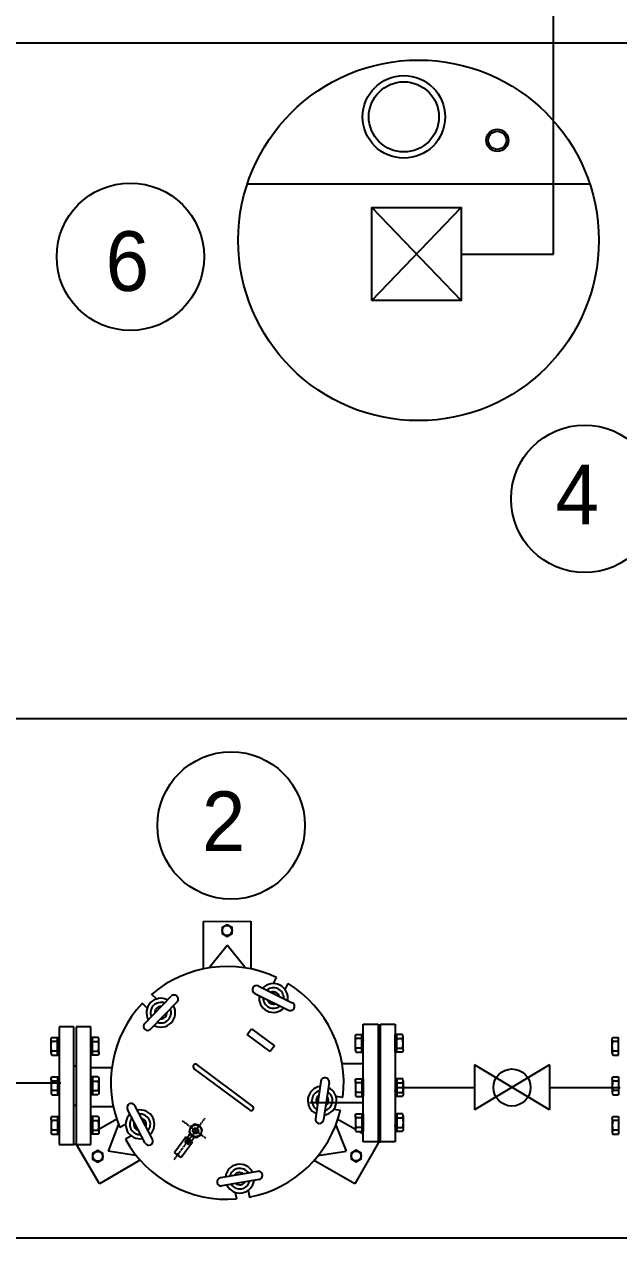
# Model space of a CAD drawing. Header units: millimetres. Extents: x 10903 to 284569, y 2319 to 62017.
# Drawn here: x 113594 to 114386, y 33196 to 34812 of the extents above; entities that cross this region are included whole.
import ezdxf

# ---------------------------------------------------------------- set-up
doc = ezdxf.new("R2010")
doc.units = ezdxf.units.MM
doc.linetypes.add('CENTER', pattern=[2, 1.25, -0.25, 0.25, -0.25])
for name, color, linetype in [('AREA', 2, 'Continuous'), ('CENTER', 8, 'CENTER'), ('GC', 2, 'Continuous'), ('UTIL-RO', 4, 'Continuous'), ('장비', 8, 'Continuous')]:
    doc.layers.add(name, color=color, linetype=linetype)
doc.layers.add('Library', color=210, linetype='Continuous', plot=False)
doc.styles.add('울릉도B', font='HYWULM.TTF')

# ---------------------------------------------------------------- blocks, each defined once
blk = doc.blocks.new('BA-8E')
for p, q in [((-6, 43), (-6, 42.5)), ((-6, 42.5), (-6, 15.5)), ((-6, 42.5), (-4.6, 42.5)), ((-5, 44), (5, 44)), ((-2, 42.5), (1.4, 42.5)), ((4.9, 42.5), (6, 42.5)), ((6, 43), (6, 42.5)), ((6, 42.5), (6, 15.5)), ((-3, 21.7), (-3, 17)), ((-2.7, 22), (2.7, 22)), ((-1.5, 22), (-1.5, 17.3)), ((1.5, 22), (1.5, 17.3)), ((3, 21.7), (3, 17)), ((-6, 17), (6, 17)), ((-6, 15.5), (6, 15.5)), ((-4, 15.5), (-4, 9.7)), ((-4, 15.2), (4, 15.2)), ((-3, 17.3), (3, 17.3)), ((4, 15.5), (4, 9.7)), ((6, 17), (6, 15.5))]:
    blk.add_line(p, q)
blk.add_lwpolyline([(9.6, 0), (6.8, 6.8), (0, 9.6), (-6.8, 6.8), (-9.6, 0), (-6.8, -6.8), (0, -9.6), (6.8, -6.8)], close=True)
for radius in [8.6, 4]:
    blk.add_circle((0, 0), radius)
for centre, radius, start, end in [((-5, 43), 1, 90, 180), ((5, 43), 1, 0, 90), ((-2.7, 21.7), 0.3, 90, 180), ((2.7, 21.7), 0.3, 360, 90), ((-8, 9.7), 4, 328.8254, 0), ((8, 9.7), 4, 180, 211.1746)]:
    blk.add_arc(centre, radius, start, end)
at = {"layer": 'CENTER'}
for p, q in [((0, 52), (0, -23.2)), ((-18.5, 0), (23.7, 0))]:
    blk.add_line(p, q, dxfattribs=at)
blk = doc.blocks.new('A$C31BA1A71')
at = {"layer": 'Library'}
blk.add_lwpolyline([(10.7, 24.6), (0, 18.5), (0, 6.2), (10.7, 0), (21.3, 6.2), (21.3, 18.5)], close=True, dxfattribs=at)
blk.add_circle((10.7, 12.3), 10.4, dxfattribs=at)
blk = doc.blocks.new('RO SYSTEM')
at = {"color": 1}
for centre in [(1494.8, 701.3), (1024.1, 266.4), (1629, -55.8)]:
    blk.add_circle(centre, 98.1, dxfattribs=at)
at = {"layer": 'AREA'}
for p, q in [((1472.2, 1187), (1470.6, 1196.1)), ((1489.3, 1189.7), (1487.9, 1198.4)), ((1457.6, 1172.5), (1507.3, 1181.1)), ((1298.6, 1123.2), (1330.2, 1178.3)), ((1330.2, 1178.3), (1385.2, 1146.7)), ((1459.5, 1161.7), (1509.2, 1170.3)), ((1474.1, 1175.3), (1474.1, 1175.4)), ((1491.3, 1178.2), (1491.2, 1178.3)), ((1615.3, 1146.5), (1670.2, 1178.3)), ((1670.2, 1178.3), (1700.5, 1126.1)), ((1379, 1140.7), (1341.9, 1135)), ((1355.5, 1100.2), (1341.9, 1135)), ((1621.7, 1140.5), (1658.7, 1135)), ((1645.1, 1099.9), (1658.7, 1135)), ((1276.5, 965.7), (1276.5, 1122.3)), ((1276.5, 1122.3), (1296.1, 1122.3)), ((1296.1, 1122.3), (1296.1, 965.7)), ((1299.3, 1122.3), (1296.1, 1122.3)), ((1300.2, 1122.3), (1298.6, 1123.2)), ((1299.3, 965.7), (1299.3, 1122.3)), ((1299.3, 1122.3), (1318.9, 1122.3)), ((1318.9, 1122.3), (1318.9, 965.7)), ((1599.6, 1118.9), (1623, 1074.2)), ((1609.3, 1124), (1632.7, 1079.3)), ((1627.5, 1114.6), (1635.7, 1118.8)), ((1681.5, 1126.1), (1681.5, 969.5)), ((1701.1, 1126.1), (1681.5, 1126.1)), ((1701.1, 969.5), (1701.1, 1126.1)), ((1701.1, 1126.1), (1704.3, 1126.1)), ((1704.3, 1126.1), (1704.3, 969.5)), ((1723.9, 1126.1), (1704.3, 1126.1)), ((1723.9, 969.5), (1723.9, 1126.1)), ((979.1, 1088.7), (979.1, 1112.3)), ((986.3, 1112.3), (979.1, 1112.3)), ((979.1, 1106.9), (986.3, 1106.9)), ((987.5, 1091.4), (987.5, 1109.6)), ((1266, 1087.6), (1266, 1105.8)), ((1267.2, 1108.5), (1274.4, 1108.5)), ((1274.4, 1103.1), (1267.2, 1103.1)), ((1274.4, 1084.9), (1274.4, 1108.5)), ((1274.9, 1084.9), (1274.9, 1108.5)), ((1274.9, 1108.5), (1276.5, 1108.5)), ((1276.3, 1103), (1275.1, 1099)), ((1276.3, 1101.4), (1275.1, 1097.4)), ((1276.5, 1084.9), (1276.5, 1108.5)), ((1324.2, 1108.5), (1318.9, 1111.6)), ((1320.5, 1108.5), (1318.9, 1108.5)), ((1318.9, 1084.9), (1318.9, 1108.5)), ((1319.1, 1103), (1320.4, 1099)), ((1319.1, 1101.4), (1320.4, 1097.4)), ((1320.5, 1084.9), (1320.5, 1108.5)), ((1321, 1084.9), (1321, 1108.5)), ((1328.2, 1108.5), (1321, 1108.5)), ((1321, 1103.1), (1328.2, 1103.1)), ((1329.5, 1087.6), (1329.5, 1105.8)), ((1353.6, 1091.7), (1329.5, 1105.5)), ((1617, 1109.1), (1617.1, 1109.1)), ((1635.3, 1099.1), (1643.2, 1103.2)), ((1671, 1105.4), (1647.2, 1091.6)), ((1671, 1092.4), (1671, 1109.6)), ((1672.2, 1112.3), (1679.4, 1112.3)), ((1679.4, 1106.9), (1672.2, 1106.9)), ((1679.4, 1088.7), (1679.4, 1112.3)), ((1679.9, 1110.6), (1679.4, 1110.3)), ((1679.9, 1088.7), (1679.9, 1112.3)), ((1679.9, 1112.3), (1681.5, 1112.3)), ((1681.3, 1106.9), (1680.1, 1102.8)), ((1681.3, 1105.3), (1680.1, 1101.2)), ((1681.5, 1088.7), (1681.5, 1112.3)), ((1725.5, 1112.3), (1723.9, 1112.3)), ((1723.9, 1088.7), (1723.9, 1112.3)), ((1724.1, 1106.9), (1725.4, 1102.8)), ((1724.1, 1105.3), (1725.4, 1101.2)), ((1725.5, 1088.7), (1725.5, 1112.3)), ((1726, 1088.7), (1726, 1112.3)), ((1733.2, 1112.3), (1726, 1112.3)), ((1726, 1106.9), (1733.2, 1106.9)), ((1734.5, 1091.4), (1734.5, 1109.6)), ((979.1, 1094.1), (986.3, 1094.1)), ((986.3, 1088.7), (979.1, 1088.7)), ((1274.4, 1090.3), (1267.2, 1090.3)), ((1267.2, 1084.9), (1274.4, 1084.9)), ((1274.9, 1084.9), (1276.5, 1084.9)), ((1320.5, 1084.9), (1318.9, 1084.9)), ((1321, 1090.3), (1328.2, 1090.3)), ((1328.2, 1084.9), (1321, 1084.9)), ((1364.5, 1043.3), (1371.8, 1093.2)), ((1375.4, 1041.7), (1382.6, 1091.6)), ((1625, 1093.7), (1625.2, 1093.8)), ((1671, 1091.4), (1671, 1092.4)), ((1679.4, 1094.1), (1672.2, 1094.1)), ((1672.2, 1088.7), (1679.4, 1088.7)), ((1679.9, 1088.7), (1681.5, 1088.7)), ((1725.5, 1088.7), (1723.9, 1088.7)), ((1726, 1094.1), (1733.2, 1094.1)), ((1733.2, 1088.7), (1726, 1088.7)), ((1296.1, 1070.1), (1296.1, 1017.9)), ((1389.9, 1070.1), (1318.9, 1070.1)), ((1318.9, 1070.1), (1318.9, 1017.9)), ((1358.1, 1078.8), (1349.3, 1080.1)), ((1369.6, 1077.1), (1369.4, 1077.1)), ((1466.2, 1074.9), (1540.5, 1019.6)), ((1470, 1080), (1544.3, 1024.7)), ((1651.6, 1076), (1681.5, 1076)), ((1681.5, 1073.9), (1681.5, 1021.7)), ((1701.1, 1073.9), (1704.3, 1073.9)), ((1704.3, 1073.9), (1704.3, 1021.7)), ((979.1, 1036), (979.1, 1059.6)), ((986.3, 1059.6), (979.1, 1059.6)), ((979.1, 1054.2), (986.3, 1054.2)), ((987.5, 1038.7), (987.5, 1056.9)), ((1265.9, 1041), (1265.9, 1059.2)), ((1267.2, 1061.9), (1274.4, 1061.9)), ((1274.4, 1056.5), (1267.2, 1056.5)), ((1274.4, 1038.3), (1274.4, 1061.9)), ((1274.9, 1038.3), (1274.9, 1061.9)), ((1274.9, 1061.9), (1276.5, 1061.9)), ((1276.3, 1056.4), (1275.1, 1052.3)), ((1276.3, 1054.8), (1275.1, 1050.7)), ((1276.5, 1038.3), (1276.5, 1061.9)), ((1320.5, 1061.9), (1318.9, 1061.9)), ((1318.9, 1038.3), (1318.9, 1061.9)), ((1319.1, 1056.4), (1320.3, 1052.3)), ((1319.1, 1054.8), (1320.3, 1050.7)), ((1320.5, 1038.3), (1320.5, 1061.9)), ((1321, 1038.3), (1321, 1061.9)), ((1328.2, 1061.9), (1321, 1061.9)), ((1321, 1056.5), (1328.2, 1056.5)), ((1329.5, 1041), (1329.5, 1059.2)), ((1355.3, 1061.6), (1346.2, 1063)), ((1367, 1059.9), (1366.9, 1059.9)), ((1499.6, 1050.1), (1499.6, 1050.1)), ((1671, 1039.7), (1671, 1056.9)), ((1672.2, 1059.6), (1679.4, 1059.6)), ((1679.4, 1054.2), (1672.2, 1054.2)), ((1679.4, 1036), (1679.4, 1059.6)), ((1679.9, 1036), (1679.9, 1059.6)), ((1679.9, 1059.6), (1681.5, 1059.6)), ((1681.3, 1054.2), (1680.1, 1050.1)), ((1681.3, 1052.5), (1680.1, 1048.5)), ((1681.5, 1036), (1681.5, 1059.6)), ((1725.5, 1059.6), (1723.9, 1059.6)), ((1723.9, 1036), (1723.9, 1059.6)), ((1724.1, 1054.2), (1725.4, 1050.1)), ((1724.1, 1052.5), (1725.4, 1048.5)), ((1725.5, 1036), (1725.5, 1059.6)), ((1726, 1036), (1726, 1059.6)), ((1733.2, 1059.6), (1726, 1059.6)), ((1726, 1054.2), (1733.2, 1054.2)), ((1734.5, 1038.7), (1734.5, 1056.9)), ((979.1, 1041.4), (986.3, 1041.4)), ((986.3, 1036), (979.1, 1036)), ((1274.4, 1043.7), (1267.2, 1043.7)), ((1267.2, 1038.3), (1274.4, 1038.3)), ((1274.9, 1038.3), (1276.5, 1038.3)), ((1320.5, 1038.3), (1318.9, 1038.3)), ((1321, 1043.7), (1328.2, 1043.7)), ((1328.2, 1038.3), (1321, 1038.3)), ((1671, 1038.7), (1671, 1039.6)), ((1679.4, 1041.4), (1672.2, 1041.4)), ((1672.2, 1036), (1679.4, 1036)), ((1679.9, 1036), (1681.5, 1036)), ((1725.5, 1036), (1723.9, 1036)), ((1726, 1041.4), (1733.2, 1041.4)), ((1733.2, 1036), (1726, 1036)), ((1299.3, 1017.9), (1296.1, 1017.9)), ((1346.7, 1017.9), (1318.9, 1017.9)), ((1653.7, 1023.8), (1681.5, 1023.8)), ((1701.1, 1021.7), (1704.3, 1021.7)), ((979.1, 1006.9), (979.1, 983.3)), ((986.3, 1006.9), (979.1, 1006.9)), ((979.1, 1001.5), (986.3, 1001.5)), ((987.5, 1004.2), (987.5, 986)), ((1267.2, 1003.1), (1274.4, 1003.1)), ((1274.4, 1003.1), (1274.4, 979.5)), ((1274.9, 1003.1), (1274.9, 979.5)), ((1274.9, 1003.1), (1276.5, 1003.1)), ((1276.5, 1003.1), (1276.5, 979.5)), ((1320.5, 1003.1), (1318.9, 1003.1)), ((1318.9, 1003.1), (1318.9, 979.5)), ((1320.5, 1003.1), (1320.5, 979.5)), ((1321, 1003.1), (1321, 979.5)), ((1328.2, 1003.1), (1321, 1003.1)), ((1437.2, 994.6), (1442.9, 1002.2)), ((1442.9, 1002.2), (1473.4, 979.5)), ((1671, 1004.2), (1671, 986)), ((1672.2, 1006.9), (1679.4, 1006.9)), ((1679.4, 1001.5), (1672.2, 1001.5)), ((1679.4, 1006.9), (1679.4, 983.3)), ((1679.9, 1006.9), (1679.9, 983.3)), ((1679.9, 1006.9), (1681.5, 1006.9)), ((1681.5, 1006.9), (1681.5, 983.3)), ((1725.5, 1006.9), (1723.9, 1006.9)), ((1723.9, 1006.9), (1723.9, 983.3)), ((1725.5, 1006.9), (1725.5, 983.3)), ((1726, 1006.9), (1726, 983.3)), ((1733.2, 1006.9), (1726, 1006.9)), ((1726, 1001.5), (1733.2, 1001.5)), ((1734.5, 1004.2), (1734.5, 986)), ((979.1, 988.7), (986.3, 988.7)), ((1266, 1000.4), (1266, 982.2)), ((1274.4, 997.7), (1267.2, 997.7)), ((1276.3, 986.6), (1275.1, 990.6)), ((1276.3, 985), (1275.1, 989)), ((1319.1, 986.6), (1320.4, 990.6)), ((1319.1, 985), (1320.4, 989)), ((1321, 997.7), (1328.2, 997.7)), ((1329.5, 1000.4), (1329.5, 982.2)), ((1467.7, 971.8), (1437.2, 994.6)), ((1679.4, 988.7), (1672.2, 988.7)), ((1681.3, 990.4), (1680.1, 994.4)), ((1681.3, 988.8), (1680.1, 992.8)), ((1724.1, 990.4), (1725.4, 994.4)), ((1724.1, 988.8), (1725.4, 992.8)), ((1726, 988.7), (1733.2, 988.7)), ((986.3, 983.3), (979.1, 983.3)), ((1274.4, 984.9), (1267.2, 984.9)), ((1267.2, 979.5), (1274.4, 979.5)), ((1274.9, 979.5), (1276.5, 979.5)), ((1320.5, 979.5), (1318.9, 979.5)), ((1321, 984.9), (1328.2, 984.9)), ((1328.2, 979.5), (1321, 979.5)), ((1473.4, 979.5), (1467.7, 971.8)), ((1602.1, 972.4), (1566.9, 936.2)), ((1672.2, 983.3), (1679.4, 983.3)), ((1679.9, 983.3), (1681.5, 983.3)), ((1681.5, 969.5), (1701.1, 969.5)), ((1704.3, 969.5), (1723.9, 969.5)), ((1725.5, 983.3), (1723.9, 983.3)), ((1733.2, 983.3), (1726, 983.3)), ((1296.1, 965.7), (1276.5, 965.7)), ((1318.9, 965.7), (1299.3, 965.7)), ((1609.9, 964.7), (1574.7, 928.6)), ((1458.7, 914.9), (1413.5, 937.2)), ((1463.5, 924.7), (1418.3, 947)), ((1586, 940.4), (1586.1, 940.3)), ((1598.2, 952.8), (1598.2, 952.7)), ((1606.6, 944.5), (1613.2, 938)), ((1428.1, 930.1), (1428.1, 930)), ((1443.7, 922.4), (1443.6, 922.3)), ((1594.3, 932.2), (1600.7, 926)), ((1423, 919.7), (1419, 911.7)), ((1438.4, 911.8), (1434.3, 903.5)), ((1468.6, 828.8), (1468.6, 892.1)), ((1476.7, 889.9), (1500.3, 860.6)), ((1523.6, 889.8), (1500.3, 860.6)), ((1532.1, 828.9), (1532.1, 892.2)), ((1532.1, 828.9), (1468.6, 828.8)), ((1307.4, -121.2), (1188.8, 2.5)), ((1307.4, 2.5), (1188.8, -121.2)), ((1473.3, -153.1), (1017.6, -153.1))]:
    blk.add_line(p, q, dxfattribs=at)
for points in [[(1328.4, 1149), (1321.7, 1145.1), (1321.7, 1137.3), (1328.4, 1133.4), (1335.2, 1137.3), (1335.2, 1145.1)], [(1672.4, 1149.5), (1665.7, 1145.6), (1665.7, 1137.8), (1672.4, 1133.9), (1679.2, 1137.8), (1679.2, 1145.6)], [(1307.4, 2.5), (1307.4, -121.2), (1188.8, -121.2), (1188.8, 2.5)]]:
    blk.add_lwpolyline(points, close=True, dxfattribs=at)
for points in [[(986.3, 1106.9, 0.180912), (986.7, 1107.1, 0.10298), (987.2, 1107.7, 0.0625), (987.4, 1108.5, 0.048725), (987.5, 1109.6, 0.048725), (987.4, 1110.7, 0.0625), (987.2, 1111.5, 0.10298), (986.7, 1112.2, 0.180912), (986.3, 1112.3, 0.180912)], [(986.3, 1094.1, 0.287816), (986.6, 1094.3, 0.063192), (987.2, 1096, 0.028693), (987.4, 1097.9, 0.020666), (987.5, 1100.5, 0.020666), (987.4, 1103.2, 0.028693), (987.2, 1105.1, 0.063192), (986.6, 1106.7, 0.287816), (986.3, 1106.9, 0.287816)], [(1267.2, 1103.1, -0.180912), (1266.8, 1103.3, -0.10298), (1266.3, 1103.9, -0.0625), (1266.1, 1104.7, -0.048725), (1266, 1105.8, -0.048725), (1266.1, 1106.9, -0.0625), (1266.3, 1107.7, -0.10298), (1266.8, 1108.3, -0.180912), (1267.2, 1108.5, -0.180912)], [(1267.2, 1090.3, -0.287816), (1266.9, 1090.5, -0.063192), (1266.3, 1092.2, -0.028693), (1266.1, 1094.1, -0.020666), (1266, 1096.7, -0.020666), (1266.1, 1099.4, -0.028693), (1266.3, 1101.2, -0.063192), (1266.9, 1102.9, -0.287816), (1267.2, 1103.1, -0.287816)], [(1328.2, 1103.1, 0.180912), (1328.6, 1103.3, 0.10298), (1329.1, 1103.9, 0.0625), (1329.4, 1104.7, 0.048725), (1329.5, 1105.8, 0.048725), (1329.4, 1106.9, 0.0625), (1329.1, 1107.7, 0.10298), (1328.6, 1108.3, 0.180912), (1328.2, 1108.5, 0.180912)], [(1328.2, 1090.3, 0.287816), (1328.5, 1090.5, 0.063192), (1329.1, 1092.2, 0.028693), (1329.4, 1094.1, 0.020666), (1329.5, 1096.7, 0.020666), (1329.4, 1099.4, 0.028693), (1329.1, 1101.2, 0.063192), (1328.5, 1102.9, 0.287816), (1328.2, 1103.1, 0.287816)], [(1672.2, 1106.9, -0.180912), (1671.8, 1107.1, -0.10298), (1671.3, 1107.7, -0.0625), (1671.1, 1108.5, -0.048725), (1671, 1109.6, -0.048725), (1671.1, 1110.7, -0.0625), (1671.3, 1111.5, -0.10298), (1671.8, 1112.2, -0.180912), (1672.2, 1112.3, -0.180912)], [(1672.2, 1106.9, 0.287816), (1671.9, 1106.7, 0.063192), (1671.3, 1105.1, 0.028693), (1671.1, 1103.2, 0.020666), (1671, 1100.5, 0.020666), (1671.1, 1097.9, 0.028693), (1671.3, 1096, 0.063192), (1671.9, 1094.3, 0.287816), (1672.2, 1094.1, 0.287816)], [(1733.2, 1106.9, 0.180912), (1733.6, 1107.1, 0.10298), (1734.1, 1107.7, 0.0625), (1734.4, 1108.5, 0.048725), (1734.5, 1109.6, 0.048725), (1734.4, 1110.7, 0.0625), (1734.1, 1111.5, 0.10298), (1733.6, 1112.2, 0.180912), (1733.2, 1112.3, 0.180912)], [(1733.2, 1094.1, 0.287816), (1733.5, 1094.3, 0.063192), (1734.1, 1096, 0.028693), (1734.4, 1097.9, 0.020666), (1734.5, 1100.5, 0.020666), (1734.4, 1103.2, 0.028693), (1734.1, 1105.1, 0.063192), (1733.5, 1106.7, 0.287816), (1733.2, 1106.9, 0.287816)], [(986.3, 1094.1, -0.180912), (986.7, 1094, -0.10298), (987.2, 1093.3, -0.0625), (987.4, 1092.5, -0.048725), (987.5, 1091.4, -0.048725), (987.4, 1090.3, -0.0625), (987.2, 1089.5, -0.10298), (986.7, 1088.9, -0.180912), (986.3, 1088.7, -0.180912)], [(1267.2, 1090.3, 0.180912), (1266.8, 1090.1, 0.10298), (1266.3, 1089.5, 0.0625), (1266.1, 1088.7, 0.048725), (1266, 1087.6, 0.048725), (1266.1, 1086.5, 0.0625), (1266.3, 1085.7, 0.10298), (1266.8, 1085.1, 0.180912), (1267.2, 1084.9, 0.180912)], [(1328.2, 1090.3, -0.180912), (1328.6, 1090.1, -0.10298), (1329.1, 1089.5, -0.0625), (1329.4, 1088.7, -0.048725), (1329.5, 1087.6, -0.048725), (1329.4, 1086.5, -0.0625), (1329.1, 1085.7, -0.10298), (1328.6, 1085.1, -0.180912), (1328.2, 1084.9, -0.180912)], [(1672.2, 1088.7, -0.180912), (1671.8, 1088.9, -0.10298), (1671.3, 1089.5, -0.0625), (1671, 1090.3, -0.048725), (1670.9, 1091.4, -0.048725), (1671, 1092.5, -0.0625), (1671.3, 1093.3, -0.10298), (1671.8, 1094, -0.180912), (1672.2, 1094.1, -0.180912)], [(1672.2, 1094.1, 0.050041), (1672.1, 1094.1, 0.050041)], [(1672.2, 1094.1, -0.096099), (1672.1, 1094.1, -0.096099)], [(1733.2, 1094.1, -0.180912), (1733.6, 1094, -0.10298), (1734.1, 1093.3, -0.0625), (1734.4, 1092.5, -0.048725), (1734.5, 1091.4, -0.048725), (1734.4, 1090.3, -0.0625), (1734.1, 1089.5, -0.10298), (1733.6, 1088.9, -0.180912), (1733.2, 1088.7, -0.180912)], [(986.3, 1054.2, 0.180912), (986.7, 1054.4, 0.10298), (987.2, 1055, 0.0625), (987.4, 1055.8, 0.048725), (987.5, 1056.9, 0.048725), (987.4, 1058, 0.0625), (987.2, 1058.8, 0.10298), (986.7, 1059.4, 0.180912), (986.3, 1059.6, 0.180912)], [(986.3, 1041.4, 0.287816), (986.6, 1041.6, 0.063192), (987.2, 1043.3, 0.028693), (987.4, 1045.2, 0.020666), (987.5, 1047.8, 0.020666), (987.4, 1050.5, 0.028693), (987.2, 1052.4, 0.063192), (986.6, 1054, 0.287816), (986.3, 1054.2, 0.287816)], [(1267.2, 1056.5, -0.180912), (1266.8, 1056.6, -0.10298), (1266.3, 1057.3, -0.0625), (1266.1, 1058.1, -0.048725), (1265.9, 1059.2, -0.048725), (1266.1, 1060.3, -0.0625), (1266.3, 1061.1, -0.10298), (1266.8, 1061.7, -0.180912), (1267.2, 1061.9, -0.180912)], [(1267.2, 1043.7, -0.287816), (1266.9, 1043.9, -0.063192), (1266.3, 1045.5, -0.028693), (1266.1, 1047.4, -0.020666), (1265.9, 1050.1, -0.020666), (1266.1, 1052.7, -0.028693), (1266.3, 1054.6, -0.063192), (1266.9, 1056.3, -0.287816), (1267.2, 1056.5, -0.287816)], [(1328.2, 1056.5, 0.180912), (1328.6, 1056.6, 0.10298), (1329.1, 1057.3, 0.0625), (1329.3, 1058.1, 0.048725), (1329.5, 1059.2, 0.048725), (1329.3, 1060.3, 0.0625), (1329.1, 1061.1, 0.10298), (1328.6, 1061.7, 0.180912), (1328.2, 1061.9, 0.180912)], [(1328.2, 1043.7, 0.287816), (1328.5, 1043.9, 0.063192), (1329.1, 1045.5, 0.028693), (1329.3, 1047.4, 0.020666), (1329.5, 1050.1, 0.020666), (1329.3, 1052.7, 0.028693), (1329.1, 1054.6, 0.063192), (1328.5, 1056.3, 0.287816), (1328.2, 1056.5, 0.287816)], [(1672.2, 1054.2, -0.180912), (1671.8, 1054.4, -0.10298), (1671.3, 1055, -0.0625), (1671.1, 1055.8, -0.048725), (1671, 1056.9, -0.048725), (1671.1, 1058, -0.0625), (1671.3, 1058.8, -0.10298), (1671.8, 1059.4, -0.180912), (1672.2, 1059.6, -0.180912)], [(1672.2, 1054.2, 0.287816), (1671.9, 1054, 0.063192), (1671.3, 1052.4, 0.028693), (1671.1, 1050.5, 0.020666), (1671, 1047.8, 0.020666), (1671.1, 1045.2, 0.028693), (1671.3, 1043.3, 0.063192), (1671.9, 1041.6, 0.287816), (1672.2, 1041.4, 0.287816)], [(1733.2, 1054.2, 0.180912), (1733.6, 1054.4, 0.10298), (1734.1, 1055, 0.0625), (1734.4, 1055.8, 0.048725), (1734.5, 1056.9, 0.048725), (1734.4, 1058, 0.0625), (1734.1, 1058.8, 0.10298), (1733.6, 1059.4, 0.180912), (1733.2, 1059.6, 0.180912)], [(1733.2, 1041.4, 0.287816), (1733.5, 1041.6, 0.063192), (1734.1, 1043.3, 0.028693), (1734.4, 1045.2, 0.020666), (1734.5, 1047.8, 0.020666), (1734.4, 1050.5, 0.028693), (1734.1, 1052.4, 0.063192), (1733.5, 1054, 0.287816), (1733.2, 1054.2, 0.287816)], [(986.3, 1041.4, -0.180912), (986.7, 1041.3, -0.10298), (987.2, 1040.6, -0.0625), (987.4, 1039.8, -0.048725), (987.5, 1038.7, -0.048725), (987.4, 1037.6, -0.0625), (987.2, 1036.8, -0.10298), (986.7, 1036.2, -0.180912), (986.3, 1036, -0.180912)], [(1267.2, 1043.7, 0.180912), (1266.8, 1043.5, 0.10298), (1266.3, 1042.9, 0.0625), (1266.1, 1042.1, 0.048725), (1265.9, 1041, 0.048725), (1266.1, 1039.9, 0.0625), (1266.3, 1039.1, 0.10298), (1266.8, 1038.4, 0.180912), (1267.2, 1038.3, 0.180912)], [(1328.2, 1043.7, -0.180912), (1328.6, 1043.5, -0.10298), (1329.1, 1042.9, -0.0625), (1329.3, 1042.1, -0.048725), (1329.5, 1041, -0.048725), (1329.3, 1039.9, -0.0625), (1329.1, 1039.1, -0.10298), (1328.6, 1038.4, -0.180912), (1328.2, 1038.3, -0.180912)], [(1672.2, 1036, -0.180912), (1671.8, 1036.2, -0.10298), (1671.3, 1036.8, -0.0625), (1671, 1037.6, -0.048725), (1670.9, 1038.7, -0.048725), (1671, 1039.8, -0.0625), (1671.3, 1040.6, -0.10298), (1671.8, 1041.2, -0.180912), (1672.2, 1041.4, -0.180912)], [(1672.2, 1041.4, 0.050041), (1672.1, 1041.4, 0.050041)], [(1672.2, 1041.4, -0.096099), (1672.1, 1041.4, -0.096099)], [(1733.2, 1041.4, -0.180912), (1733.6, 1041.3, -0.10298), (1734.1, 1040.6, -0.0625), (1734.4, 1039.8, -0.048725), (1734.5, 1038.7, -0.048725), (1734.4, 1037.6, -0.0625), (1734.1, 1036.8, -0.10298), (1733.6, 1036.2, -0.180912), (1733.2, 1036, -0.180912)], [(986.3, 1001.5, 0.180912), (986.7, 1001.7, 0.10298), (987.2, 1002.3, 0.0625), (987.4, 1003.1, 0.048725), (987.5, 1004.2, 0.048725), (987.4, 1005.3, 0.0625), (987.2, 1006.1, 0.10298), (986.7, 1006.7, 0.180912), (986.3, 1006.9, 0.180912)], [(986.3, 1001.5, -0.287816), (986.6, 1001.3, -0.063192), (987.2, 999.6, -0.028693), (987.4, 997.8, -0.020666), (987.5, 995.1, -0.020666), (987.4, 992.5, -0.028693), (987.2, 990.6, -0.063192), (986.6, 988.9, -0.287816), (986.3, 988.7, -0.287816)], [(1267.2, 997.7, -0.180912), (1266.8, 997.9, -0.10298), (1266.3, 998.5, -0.0625), (1266.1, 999.3, -0.048725), (1266, 1000.4, -0.048725), (1266.1, 1001.5, -0.0625), (1266.3, 1002.3, -0.10298), (1266.8, 1002.9, -0.180912), (1267.2, 1003.1, -0.180912)], [(1328.2, 997.7, 0.180912), (1328.6, 997.9, 0.10298), (1329.1, 998.5, 0.0625), (1329.4, 999.3, 0.048725), (1329.5, 1000.4, 0.048725), (1329.4, 1001.5, 0.0625), (1329.1, 1002.3, 0.10298), (1328.6, 1002.9, 0.180912), (1328.2, 1003.1, 0.180912)], [(1672.2, 1001.5, -0.180912), (1671.8, 1001.7, -0.10298), (1671.3, 1002.3, -0.0625), (1671.1, 1003.1, -0.048725), (1671, 1004.2, -0.048725), (1671.1, 1005.3, -0.0625), (1671.3, 1006.1, -0.10298), (1671.8, 1006.7, -0.180912), (1672.2, 1006.9, -0.180912)], [(1672.2, 1001.5, 0.287816), (1671.9, 1001.3, 0.063192), (1671.3, 999.6, 0.028693), (1671.1, 997.8, 0.020666), (1671, 995.1, 0.020666), (1671.1, 992.5, 0.028693), (1671.3, 990.6, 0.063192), (1671.9, 988.9, 0.287816), (1672.2, 988.7, 0.287816)], [(1733.2, 1001.5, 0.180912), (1733.6, 1001.7, 0.10298), (1734.1, 1002.3, 0.0625), (1734.4, 1003.1, 0.048725), (1734.5, 1004.2, 0.048725), (1734.4, 1005.3, 0.0625), (1734.1, 1006.1, 0.10298), (1733.6, 1006.7, 0.180912), (1733.2, 1006.9, 0.180912)], [(1733.2, 1001.5, -0.287816), (1733.5, 1001.3, -0.063192), (1734.1, 999.6, -0.028693), (1734.4, 997.8, -0.020666), (1734.5, 995.1, -0.020666), (1734.4, 992.5, -0.028693), (1734.1, 990.6, -0.063192), (1733.5, 988.9, -0.287816), (1733.2, 988.7, -0.287816)], [(986.3, 988.7, -0.180912), (986.7, 988.6, -0.10298), (987.2, 987.9, -0.0625), (987.4, 987.1, -0.048725), (987.5, 986, -0.048725), (987.4, 984.9, -0.0625), (987.2, 984.1, -0.10298), (986.7, 983.5, -0.180912), (986.3, 983.3, -0.180912)], [(1267.2, 997.7, 0.287816), (1266.9, 997.5, 0.063192), (1266.3, 995.8, 0.028693), (1266.1, 993.9, 0.020666), (1266, 991.3, 0.020666), (1266.1, 988.7, 0.028693), (1266.3, 986.8, 0.063192), (1266.9, 985.1, 0.287816), (1267.2, 984.9, 0.287816)], [(1328.2, 997.7, -0.287816), (1328.5, 997.5, -0.063192), (1329.1, 995.8, -0.028693), (1329.4, 993.9, -0.020666), (1329.5, 991.3, -0.020666), (1329.4, 988.7, -0.028693), (1329.1, 986.8, -0.063192), (1328.5, 985.1, -0.287816), (1328.2, 984.9, -0.287816)], [(1672.2, 988.7, 0.180912), (1671.8, 988.6, 0.10298), (1671.3, 987.9, 0.0625), (1671.1, 987.1, 0.048725), (1671, 986, 0.048725), (1671.1, 984.9, 0.0625), (1671.3, 984.1, 0.10298), (1671.8, 983.5, 0.180912), (1672.2, 983.3, 0.180912)], [(1733.2, 988.7, -0.180912), (1733.6, 988.6, -0.10298), (1734.1, 987.9, -0.0625), (1734.4, 987.1, -0.048725), (1734.5, 986, -0.048725), (1734.4, 984.9, -0.0625), (1734.1, 984.1, -0.10298), (1733.6, 983.5, -0.180912), (1733.2, 983.3, -0.180912)], [(1267.2, 984.9, 0.180912), (1266.8, 984.7, 0.10298), (1266.3, 984.1, 0.0625), (1266.1, 983.3, 0.048725), (1266, 982.2, 0.048725), (1266.1, 981.1, 0.0625), (1266.3, 980.3, 0.10298), (1266.8, 979.7, 0.180912), (1267.2, 979.5, 0.180912)], [(1328.2, 984.9, -0.180912), (1328.6, 984.7, -0.10298), (1329.1, 984.1, -0.0625), (1329.4, 983.3, -0.048725), (1329.5, 982.2, -0.048725), (1329.4, 981.1, -0.0625), (1329.1, 980.3, -0.10298), (1328.6, 979.7, -0.180912), (1328.2, 979.5, -0.180912)]]:
    blk.add_lwpolyline(points, format="xyb", dxfattribs=at)
for centre, radius in [((1328.4, 1141.2), 6.6), ((1672.4, 1141.7), 6.6), ((1245.4, -77.7), 240), ((1264.9, -242), 54.9), ((1140.5, -210.8), 14.9), ((1140.5, -210.8), 12), ((1140.5, -210.8), 12), ((1264.9, -242), 46.7)]:
    blk.add_circle(centre, radius, dxfattribs=at)
for centre, radius, start, end in [((1500, 1043.9), 155, 100.9191, 166.4992), ((1500, 1043.9), 155, 28.9191, 94.4992), ((1483.4, 1171.4), 19.2, 26.3613, 173.1582), ((1483.4, 1171.4), 13.7, 33.3379, 166.1815), ((1483.4, 1171.4), 8.22, 51.57, 147.9494), ((1508.2, 1175.7), 5.48, 279.7597, 99.7597), ((1458.5, 1167.1), 5.48, 99.7597, 279.7597), ((1483.4, 1171.4), 19.2, 206.3613, 353.1582), ((1483.4, 1171.4), 13.7, 213.3379, 346.1815), ((1483.4, 1171.4), 8.22, 231.57, 327.9494), ((1604.4, 1121.4), 5.48, 27.7597, 207.7597), ((1616.1, 1099.1), 19.2, 314.3613, 101.1582), ((1616.1, 1099.1), 19.2, 134.3613, 281.1582), ((1616.1, 1099.1), 13.7, 141.3379, 274.1815), ((1616.1, 1099.1), 8.22, 159.57, 255.9494), ((1500, 1043.9), 155, 316.9191, 22.4992), ((1616.1, 1099.1), 13.7, 321.3379, 94.1815), ((1616.1, 1099.1), 8.22, 339.57, 75.9494), ((1373.6, 1067.5), 19.2, 98.3613, 245.1582), ((1377.2, 1092.4), 5.48, 351.7597, 171.7597), ((1373.6, 1067.5), 19.2, 278.3613, 65.1582), ((1373.6, 1067.5), 13.7, 105.3379, 238.1815), ((1373.6, 1067.5), 8.22, 123.57, 219.9494), ((1373.6, 1067.5), 13.7, 285.3379, 58.1815), ((1373.6, 1067.5), 8.22, 303.57, 39.9494), ((1468.1, 1077.5), 3.17, 53.3168, 233.3168), ((1627.9, 1076.8), 5.48, 207.7597, 27.7597), ((1500, 1043.9), 155, 172.9191, 238.4992), ((1370, 1042.5), 5.48, 171.7597, 351.7597), ((1542.4, 1022.1), 3.17, 233.3168, 53.3168), ((1588.4, 950.5), 19.2, 62.3613, 209.1582), ((1606, 968.5), 5.48, 315.7597, 135.7597), ((1588.4, 950.5), 13.7, 69.3379, 202.1815), ((1588.4, 950.5), 19.2, 242.3613, 29.1582), ((1588.4, 950.5), 8.22, 87.57, 183.9494), ((1588.4, 950.5), 13.7, 249.3379, 22.1815), ((1415.9, 942.1), 5.48, 63.7597, 243.7597), ((1438.5, 930.9), 19.2, 350.3613, 137.1582), ((1438.5, 930.9), 13.7, 357.3379, 130.1815), ((1438.5, 930.9), 8.22, 15.57, 111.9494), ((1588.4, 950.5), 8.22, 267.57, 3.9494), ((1438.5, 930.9), 19.2, 170.3613, 317.1582), ((1438.5, 930.9), 13.7, 177.3379, 310.1815), ((1438.5, 930.9), 8.22, 195.57, 291.9494), ((1500, 1043.9), 155, 244.9191, 310.4992), ((1461.1, 919.8), 5.48, 243.7597, 63.7597), ((1570.8, 932.4), 5.48, 135.7597, 315.7597)]:
    blk.add_arc(centre, radius, start, end, dxfattribs=at)
at = {"layer": 'GC'}
for p, q in [((1071.1, 1080), (1170.9, 1020.1)), ((1071.1, 1020.1), (1170.9, 1080)), ((1071.1, 1020.1), (1071.1, 1080)), ((1170.9, 1020.1), (1170.9, 1080))]:
    blk.add_line(p, q, dxfattribs=at)
blk.add_circle((1121, 1050.1), 24.7, dxfattribs=at)
at = {"layer": 'UTIL-RO', "linetype": 'Continuous', "lineweight": -3}
for p, q in [((1071.1, 1050.1), (977, 1050.1)), ((1274, 1050.1), (1170.9, 1050.1)), ((1806, 1044), (1721.4, 1044)), ((2227.1, 558.9), (604.6, 558.9)), ((1188.8, -59.4), (1065.8, -59.4)), ((1065.8, -59.4), (1065.8, -567.8)), ((836, -340.3), (2219.5, -340.3))]:
    blk.add_line(p, q, dxfattribs=at)
at = {"layer": '장비', "color": 5}
blk.add_line((3000, 1250), (0, 1250), dxfattribs=at)
at = {"layer": 'AREA', "xscale": 0.9139776423553868, "yscale": 0.9139776423553868, "zscale": 0.9139544019755511, "rotation": 323.3167641763803}
blk.add_blockref('BA-8E', (1542.1, 1107.7), dxfattribs=at)
at = {"layer": 'AREA', "xscale": 0.6343856444582343, "yscale": 0.6343856444582343, "zscale": 0.6343856444582343}
blk.add_blockref('A$C31BA1A71', (1493.5, 833.3), dxfattribs=at)
at = {"color": 1, "style": '울릉도B'}
for s, p in [('2', (1533.7, 735.3)), ('4', (1063.2, 300.3))]:
    blk.add_text(s, height=79.4, rotation=180, dxfattribs=at).set_placement(p)
blk.add_text('9', height=79.4, dxfattribs=at).set_placement((1603.8, -89.8))

msp = doc.modelspace()

# ---------------------------------------------------------------- block references
at = {"layer": '장비', "linetype": 'Continuous', "lineweight": -3, "rotation": 180}
msp.add_blockref('RO SYSTEM', (115364.7, 34446.5), dxfattribs=at)

doc.saveas('drawing.dxf')
